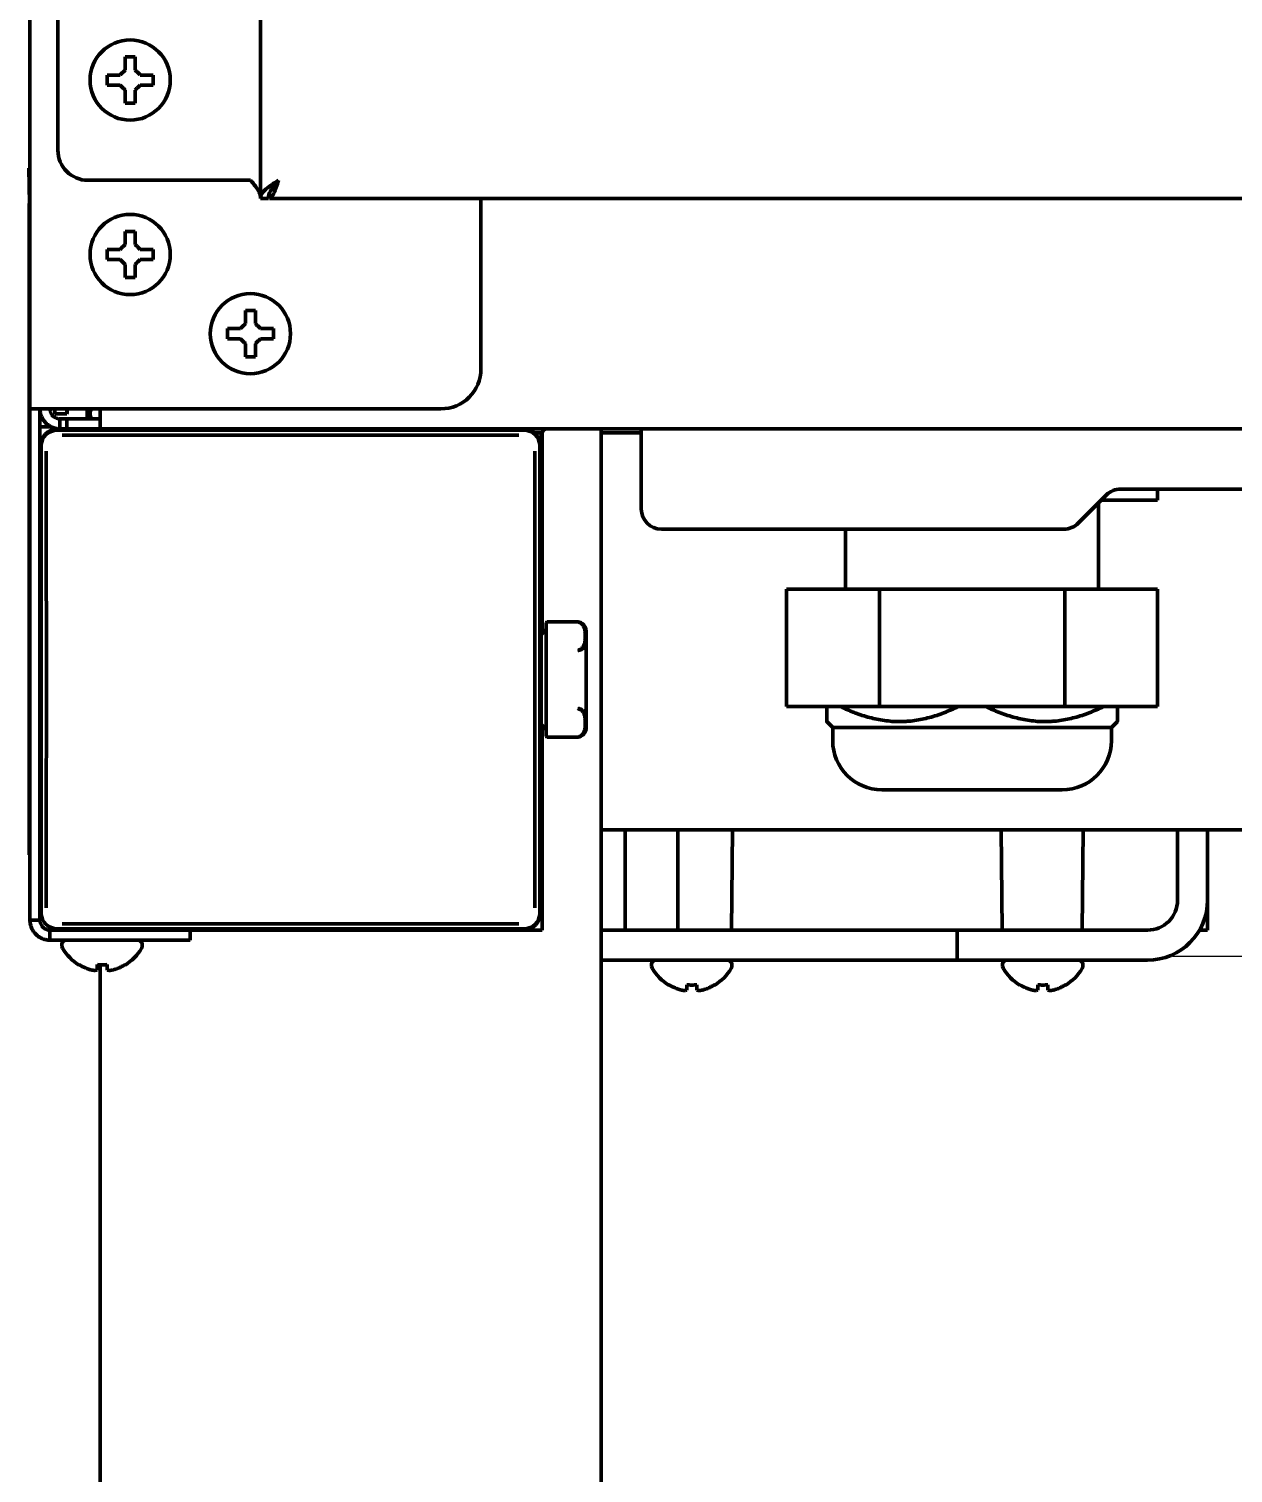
# Model space of a CAD drawing. Header units: inches. Extents: x -3055 to 7244, y 299 to 5591.
# Drawn here: x 6315.5 to 6435.6, y 2040.5 to 2184.5 of the extents above; entities that cross this region are included whole.
import ezdxf

# ---------------------------------------------------------------- set-up
doc = ezdxf.new("R2010")
doc.units = ezdxf.units.IN

# ---------------------------------------------------------------- blocks, each defined once
blk = doc.blocks.new('A$C29D5572B')
at = {"color": 1}
for p, q in [((0, 50), (0, -50)), ((-50, 0), (50, 0))]:
    blk.add_line(p, q, dxfattribs=at)
blk = doc.blocks.new('A$C0F8E2EAE')
blk.add_blockref('A$C29D5572B', (0, 0))

msp = doc.modelspace()

# ---------------------------------------------------------------- linework, layer by layer
at = {"linetype": 'Continuous', "lineweight": 70}
for p, q in [((6315.57, 2146.62), (6315.57, 3798.15)), ((6338.57, 2167.62), (6338.57, 2485.22)), ((6318.37, 2172.42), (6318.37, 2481.12)), ((6323.27, 2179.42), (6323.27, 2179.92)), ((6327.87, 2179.92), (6327.87, 2179.42)), ((6323.27, 2178.92), (6323.27, 2179.42)), ((6327.87, 2179.42), (6327.87, 2178.92)), ((6315.57, 2170.63), (6315.47, 2170.63)), ((6315.47, 2170.63), (6315.53, 2167.12)), ((6337.57, 2169.42), (6321.37, 2169.42)), ((6315.49, 2165.12), (6315.49, 2167.12)), ((6315.49, 2167.12), (6315.54, 2167.12)), ((6315.54, 2167.12), (6315.54, 2165.12)), ((6338.57, 2167.62), (6339.37, 2167.62)), ((6339.47, 2167.62), (6339.47, 2168.12)), ((7183.67, 2167.62), (6339.47, 2167.62)), ((6360.57, 2167.62), (6360.57, 2150.62)), ((6315.54, 2166.69), (6315.57, 2164.63)), ((6315.49, 2104.12), (6315.49, 2165.12)), ((6315.54, 2165.12), (6315.54, 2104.12)), ((6315.54, 2164.62), (6315.57, 2164.62)), ((6323.27, 2162.02), (6323.27, 2162.52)), ((6327.87, 2162.52), (6327.87, 2162.02)), ((6323.27, 2161.52), (6323.27, 2162.02)), ((6327.87, 2162.02), (6327.87, 2161.52)), ((6335.27, 2154.12), (6335.27, 2154.62)), ((6335.27, 2153.62), (6335.27, 2154.12)), ((6339.87, 2154.62), (6339.87, 2154.12)), ((6339.87, 2154.12), (6339.87, 2153.62)), ((6315.57, 2095.62), (6315.57, 2146.62)), ((6317.57, 2146.62), (6315.57, 2146.62)), ((6316.57, 2095.62), (6316.57, 2146.62)), ((6356.57, 2146.62), (6317.57, 2146.62)), ((6318.07, 2146.12), (6318.07, 2146.62)), ((6319.27, 2146.62), (6319.27, 2146.12)), ((6321.27, 2145.62), (6321.27, 2146.62)), ((6322.57, 2146.62), (6322.57, 2144.62)), ((6318.07, 2146.12), (6319.27, 2146.12)), ((6318.57, 2145.62), (6319.24, 2145.62)), ((6318.57, 2144.62), (6318.57, 2145.62)), ((6319.24, 2145.62), (6322.57, 2145.62)), ((6319.24, 2144.62), (6319.24, 2145.62)), ((6321.57, 2146.22), (6321.57, 2146.02)), ((6316.57, 2144.82), (6317.57, 2144.82)), ((6364.85, 2144.5), (6318.3, 2144.5)), ((6318.37, 2144.62), (6318.57, 2144.62)), ((6318.57, 2144.62), (6319.24, 2144.62)), ((6319.24, 2144.62), (6322.57, 2144.62)), ((6322.57, 2144.62), (7200.57, 2144.62)), ((6365.9, 2144.22), (6366.57, 2144.22)), ((6366.57, 2142.82), (6366.57, 2144.22)), ((6366.67, 2144.12), (6366.67, 2124.22)), ((6372.57, 2144.62), (6372.57, 2014.12)), ((6372.57, 2144.22), (6376.57, 2144.22)), ((6376.57, 2144.62), (6376.57, 2141.62)), ((6316.57, 2096.42), (6316.57, 2142.82)), ((6316.7, 2142.9), (6316.7, 2096.35)), ((6366.45, 2096.35), (6366.45, 2142.9)), ((6366.57, 2142.82), (6366.57, 2096.42)), ((6376.57, 2141.62), (6376.57, 2136.62)), ((6420.16, 2135.21), (6422.99, 2138.04)), ((6424.4, 2138.62), (6598.74, 2138.62)), ((6428.07, 2138.62), (6428.07, 2137.52)), ((6422.2, 2128.62), (6422.2, 2137.25)), ((6422.47, 2137.52), (6428.07, 2137.52)), ((6378.57, 2134.62), (6418.74, 2134.62)), ((6396.95, 2134.62), (6396.95, 2128.62)), ((6391.07, 2128.62), (6400.32, 2128.62)), ((6391.07, 2128.62), (6391.07, 2116.92)), ((6400.32, 2128.62), (6400.32, 2116.92)), ((6400.32, 2128.62), (6418.82, 2128.62)), ((6418.82, 2128.62), (6418.82, 2116.92)), ((6418.82, 2128.62), (6428.07, 2128.62)), ((6428.07, 2128.62), (6428.07, 2116.92)), ((6367.07, 2124.62), (6367.07, 2125.28)), ((6370.24, 2125.38), (6367.17, 2125.38)), ((6370.42, 2125.34), (6370.27, 2125.38)), ((6366.57, 2124.12), (6367.07, 2124.62)), ((6367.07, 2124.62), (6367.07, 2124.27)), ((6367.07, 2124.27), (6367.07, 2123.11)), ((6371.07, 2124.4), (6371.07, 2114.85)), ((6367.07, 2122.45), (6367.07, 2123.11)), ((6367.07, 2121.14), (6367.07, 2122.45)), ((6367.07, 2121.14), (6367.07, 2119.98)), ((6367.07, 2119.98), (6367.07, 2119.27)), ((6367.07, 2119.27), (6367.07, 2118.11)), ((6367.07, 2116.79), (6367.07, 2118.11)), ((6367.07, 2116.14), (6367.07, 2116.79)), ((6391.07, 2116.92), (6400.32, 2116.92)), ((6400.32, 2116.92), (6418.82, 2116.92)), ((6418.82, 2116.92), (6428.07, 2116.92)), ((6367.07, 2114.62), (6366.57, 2115.12)), ((6366.67, 2115.02), (6366.67, 2094.62)), ((6367.07, 2116.14), (6367.07, 2114.98)), ((6367.07, 2114.98), (6367.07, 2114.62)), ((6395.07, 2115.42), (6395.67, 2114.82)), ((6423.47, 2114.82), (6424.07, 2115.42)), ((6367.07, 2113.97), (6367.07, 2114.62)), ((6367.17, 2113.87), (6370.24, 2113.87)), ((6395.67, 2114.82), (6423.47, 2114.82)), ((6395.67, 2114.82), (6395.67, 2113.52)), ((6423.47, 2113.52), (6423.47, 2114.82)), ((6418.57, 2108.62), (6400.57, 2108.62)), ((6315.49, 2102.12), (6315.49, 2104.12)), ((6315.57, 2104.62), (6315.54, 2104.62)), ((6315.54, 2104.12), (6315.54, 2102.12)), ((6366.57, 2104.62), (6366.68, 2104.62)), ((6372.58, 2104.62), (6442.17, 2104.62)), ((6374.95, 2104.62), (6374.95, 2094.62)), ((6380.2, 2094.62), (6380.2, 2104.62)), ((6385.57, 2094.62), (6385.66, 2104.62)), ((6412.49, 2104.62), (6412.57, 2094.62)), ((6420.57, 2094.62), (6420.66, 2104.62)), ((6430.07, 2104.62), (6430.07, 2097.62)), ((6433.07, 2097.62), (6433.07, 2104.62)), ((6315.54, 2102.12), (6315.49, 2102.12)), ((6433.07, 2097.62), (6433.07, 2094.62)), ((6315.57, 2095.62), (6316.57, 2095.62)), ((6318.3, 2094.75), (6364.85, 2094.75)), ((6317.57, 2094.62), (6331.57, 2094.62)), ((6317.57, 2093.62), (6317.57, 2094.62)), ((6317.57, 2093.62), (6331.57, 2093.62)), ((6364.77, 2094.62), (6318.37, 2094.62)), ((6321.02, 2094.62), (6321.02, 2094.62)), ((6324.53, 2094.62), (6324.53, 2094.62)), ((6331.57, 2093.62), (6331.57, 2094.62)), ((6366.67, 2094.62), (6364.77, 2094.62)), ((6372.57, 2094.62), (6400.07, 2094.62)), ((6408.07, 2094.62), (6400.07, 2094.62)), ((6408.07, 2094.62), (6408.07, 2091.62)), ((6411.07, 2094.62), (6408.07, 2094.62)), ((6411.07, 2094.62), (6427.07, 2094.62)), ((6433.07, 2094.62), (6432.27, 2094.62)), ((6318.77, 2093.22), (6318.77, 2093.02)), ((6326.77, 2093.02), (6326.77, 2093.22)), ((6320.47, 2091.15), (6320.47, 2091.18)), ((6322.57, 2091.18), (6322.57, 2014.12)), ((6325.07, 2091.18), (6325.07, 2091.15)), ((6372.57, 2091.62), (6400.07, 2091.62)), ((6377.6, 2091.22), (6377.6, 2091.02)), ((6385.6, 2091.02), (6385.6, 2091.22)), ((6400.07, 2091.62), (6408.07, 2091.62)), ((6408.07, 2091.62), (6411.07, 2091.62)), ((6411.07, 2091.62), (6427.07, 2091.62)), ((6412.62, 2091.22), (6412.62, 2091.02)), ((6420.62, 2091.02), (6420.62, 2091.22)), ((6379.3, 2089.15), (6379.3, 2089.18)), ((6383.9, 2089.18), (6383.9, 2089.15)), ((6414.32, 2089.15), (6414.32, 2089.18)), ((6418.92, 2089.18), (6418.92, 2089.15))]:
    msp.add_line(p, q, dxfattribs=at)
for centre in [(6325.57, 2179.42), (6325.57, 2162.02), (6337.57, 2154.12)]:
    msp.add_circle(centre, 4, dxfattribs=at)
for centre, radius, start, end in [((6321.37, 2172.42), 3, 180, 270), ((6356.57, 2150.62), 4, 270, 0), ((6325.77, 2144), 4.8, 146.9189, 149.6988), ((6321.97, 2146.22), 0.4, 149.6988, 180), ((6321.97, 2146.02), 0.4, 180, 270), ((6318.37, 2142.82), 1.8, 90, 180), ((6364.77, 2142.82), 1.8, 0, 90), ((6367.17, 2144.12), 0.5, 90, 180), ((6424.4, 2136.62), 2, 90, 135), ((6378.57, 2136.62), 2, 180, 270), ((6418.74, 2136.62), 2, 270, 315), ((6367.17, 2125.28), 0.1, 90, 180), ((6370.24, 2125.28), 0.1, 79.3614, 90), ((6370.07, 2124.4), 1, 0, 53.632), ((6367.17, 2113.97), 0.1, 180, 270), ((6370.24, 2113.97), 0.1, 270, 280.6386), ((6370.07, 2114.85), 1, 280.7805, 0), ((6400.57, 2113.52), 4.9, 180, 270), ((6418.57, 2113.52), 4.9, 270, 0), ((6427.07, 2097.62), 3, 270, 0), ((6427.07, 2097.62), 6, 270, 0), ((6364.77, 2096.42), 1.8, 270, 0), ((6318.37, 2096.42), 1.8, 255.3553, 270), ((6319.17, 2093.22), 0.4, 90, 180), ((6326.37, 2093.22), 0.4, 0, 90), ((6319.17, 2093.02), 0.4, 180, 210.3012), ((6322.97, 2095.24), 4.8, 210.3012, 238.6273), ((6322.57, 2095.24), 4.8, 301.3727, 329.6988), ((6326.37, 2093.02), 0.4, 329.6988, 0), ((6378, 2091.22), 0.4, 90, 180), ((6378, 2091.02), 0.4, 180, 210.3012), ((6381.8, 2093.24), 4.8, 210.3012, 238.6273), ((6381.4, 2093.24), 4.8, 301.3727, 329.6988), ((6385.2, 2091.22), 0.4, 0, 90), ((6385.2, 2091.02), 0.4, 329.6988, 0), ((6413.02, 2091.22), 0.4, 90, 180), ((6413.02, 2091.02), 0.4, 180, 210.3012), ((6416.82, 2093.24), 4.8, 210.3012, 238.6273), ((6416.42, 2093.24), 4.8, 301.3727, 329.6988), ((6420.22, 2091.22), 0.4, 0, 90), ((6420.22, 2091.02), 0.4, 329.6988, 0)]:
    msp.add_arc(centre, radius, start, end, dxfattribs=at)
for centre, major_axis, ratio, start_param, end_param in [((6318.3, 2142.9), (-1.13, 1.13), 0.999695, 5.497939, 7.068431), ((6341.57, 2147.37), (-193.8, 0), 0.017452, 1.452938, 1.688654), ((6364.85, 2142.9), (1.13, 1.13), 0.999695, 5.497939, 7.068431), ((6313.83, 2119.62), (0, 193.8), 0.017452, 4.594531, 4.830247), ((6369.32, 2119.62), (0, -193.8), 0.017452, 4.594531, 4.830247), ((6318.3, 2096.35), (-1.13, -1.13), 0.999695, 5.497939, 7.068431), ((6364.85, 2096.35), (1.13, -1.13), 0.999695, 5.497939, 7.068431), ((6341.57, 2091.88), (193.8, 0), 0.017452, 1.452938, 1.688654)]:
    msp.add_ellipse(centre, major_axis=major_axis, ratio=ratio, start_param=start_param, end_param=end_param, dxfattribs=at)
for points in [[(6325.07, 2180.42), (6325.07, 2180.48), (6325.07, 2180.59), (6325.07, 2180.75), (6325.07, 2180.91), (6325.07, 2181.06), (6325.07, 2181.21), (6325.07, 2181.37), (6325.07, 2181.54), (6325.07, 2181.66), (6325.07, 2181.72)], [(6325.07, 2181.72), (6325.24, 2181.72), (6325.57, 2181.72), (6325.91, 2181.72), (6326.07, 2181.72)], [(6324.57, 2179.92), (6324.6, 2179.95), (6324.64, 2179.99), (6324.72, 2180.07), (6324.79, 2180.14), (6324.86, 2180.21), (6324.93, 2180.28), (6325, 2180.35), (6325.05, 2180.4), (6325.07, 2180.42)], [(6326.07, 2180.42), (6326.1, 2180.4), (6326.15, 2180.35), (6326.22, 2180.27), (6326.3, 2180.2), (6326.37, 2180.13), (6326.44, 2180.06), (6326.5, 2179.99), (6326.55, 2179.95), (6326.57, 2179.92)], [(6326.57, 2179.92), (6326.63, 2179.92), (6326.74, 2179.92), (6326.9, 2179.92), (6327.06, 2179.92), (6327.21, 2179.92), (6327.36, 2179.92), (6327.52, 2179.92), (6327.69, 2179.92), (6327.81, 2179.92), (6327.87, 2179.92)], [(6324.57, 2178.92), (6324.52, 2178.92), (6324.41, 2178.92), (6324.25, 2178.92), (6324.09, 2178.92), (6323.93, 2178.92), (6323.78, 2178.92), (6323.63, 2178.92), (6323.46, 2178.92), (6323.34, 2178.92), (6323.27, 2178.92)], [(6325.07, 2178.42), (6325.05, 2178.45), (6325, 2178.5), (6324.92, 2178.57), (6324.85, 2178.65), (6324.78, 2178.72), (6324.71, 2178.79), (6324.64, 2178.85), (6324.6, 2178.9), (6324.57, 2178.92)], [(6326.57, 2178.92), (6326.55, 2178.9), (6326.5, 2178.85), (6326.43, 2178.78), (6326.36, 2178.71), (6326.29, 2178.64), (6326.22, 2178.57), (6326.14, 2178.49), (6326.1, 2178.45), (6326.07, 2178.42)], [(6326.07, 2178.42), (6326.07, 2178.37), (6326.07, 2178.26), (6326.07, 2178.1), (6326.07, 2177.94), (6326.07, 2177.79), (6326.07, 2177.63), (6326.07, 2177.48), (6326.07, 2177.31), (6326.07, 2177.19), (6326.07, 2177.12)], [(6326.07, 2177.12), (6325.91, 2177.12), (6325.57, 2177.12), (6325.24, 2177.12), (6325.07, 2177.12)], [(6338.57, 2167.62), (6338.57, 2167.82), (6338.48, 2168.22), (6338.1, 2168.82), (6337.75, 2169.22), (6337.57, 2169.42)], [(6340.37, 2169.42), (6340.06, 2169.22), (6339.43, 2168.82), (6338.74, 2168.22), (6338.57, 2167.82), (6338.57, 2167.62)], [(6339.47, 2167.62), (6339.55, 2167.62), (6339.7, 2167.72), (6339.92, 2168.12), (6340.15, 2168.72), (6340.3, 2169.19), (6340.37, 2169.42)], [(6325.07, 2163.02), (6325.07, 2163.08), (6325.07, 2163.19), (6325.07, 2163.35), (6325.07, 2163.51), (6325.07, 2163.66), (6325.07, 2163.81), (6325.07, 2163.97), (6325.07, 2164.14), (6325.07, 2164.26), (6325.07, 2164.32)], [(6325.07, 2164.32), (6325.24, 2164.32), (6325.57, 2164.32), (6325.91, 2164.32), (6326.07, 2164.32)], [(6324.57, 2162.52), (6324.6, 2162.55), (6324.64, 2162.59), (6324.72, 2162.67), (6324.79, 2162.74), (6324.86, 2162.81), (6324.93, 2162.88), (6325, 2162.95), (6325.05, 2163), (6325.07, 2163.02)], [(6326.07, 2163.02), (6326.1, 2163), (6326.15, 2162.95), (6326.22, 2162.87), (6326.3, 2162.8), (6326.37, 2162.73), (6326.44, 2162.66), (6326.5, 2162.59), (6326.55, 2162.55), (6326.57, 2162.52)], [(6326.57, 2162.52), (6326.63, 2162.52), (6326.74, 2162.52), (6326.9, 2162.52), (6327.06, 2162.52), (6327.21, 2162.52), (6327.36, 2162.52), (6327.52, 2162.52), (6327.69, 2162.52), (6327.81, 2162.52), (6327.87, 2162.52)], [(6324.57, 2161.52), (6324.52, 2161.52), (6324.41, 2161.52), (6324.25, 2161.52), (6324.09, 2161.52), (6323.93, 2161.52), (6323.78, 2161.52), (6323.63, 2161.52), (6323.46, 2161.52), (6323.34, 2161.52), (6323.27, 2161.52)], [(6325.07, 2161.02), (6325.05, 2161.05), (6325, 2161.1), (6324.92, 2161.17), (6324.85, 2161.25), (6324.78, 2161.32), (6324.71, 2161.39), (6324.64, 2161.45), (6324.6, 2161.5), (6324.57, 2161.52)], [(6326.57, 2161.52), (6326.55, 2161.5), (6326.5, 2161.45), (6326.43, 2161.38), (6326.36, 2161.31), (6326.29, 2161.24), (6326.22, 2161.17), (6326.14, 2161.09), (6326.1, 2161.05), (6326.07, 2161.02)], [(6326.07, 2161.02), (6326.07, 2160.97), (6326.07, 2160.86), (6326.07, 2160.7), (6326.07, 2160.54), (6326.07, 2160.39), (6326.07, 2160.23), (6326.07, 2160.08), (6326.07, 2159.91), (6326.07, 2159.79), (6326.07, 2159.72)], [(6326.07, 2159.72), (6325.91, 2159.72), (6325.57, 2159.72), (6325.24, 2159.72), (6325.07, 2159.72)], [(6337.07, 2155.12), (6337.07, 2155.18), (6337.07, 2155.29), (6337.07, 2155.45), (6337.07, 2155.61), (6337.07, 2155.76), (6337.07, 2155.91), (6337.07, 2156.07), (6337.07, 2156.24), (6337.07, 2156.36), (6337.07, 2156.42)], [(6337.07, 2156.42), (6337.24, 2156.42), (6337.57, 2156.42), (6337.91, 2156.42), (6338.07, 2156.42)], [(6336.57, 2154.62), (6336.6, 2154.65), (6336.64, 2154.69), (6336.72, 2154.77), (6336.79, 2154.84), (6336.86, 2154.91), (6336.93, 2154.98), (6337, 2155.05), (6337.05, 2155.1), (6337.07, 2155.12)], [(6338.07, 2155.12), (6338.1, 2155.1), (6338.15, 2155.05), (6338.22, 2154.97), (6338.3, 2154.9), (6338.37, 2154.83), (6338.44, 2154.76), (6338.5, 2154.69), (6338.55, 2154.65), (6338.57, 2154.62)], [(6338.57, 2154.62), (6338.63, 2154.62), (6338.74, 2154.62), (6338.9, 2154.62), (6339.06, 2154.62), (6339.21, 2154.62), (6339.36, 2154.62), (6339.52, 2154.62), (6339.69, 2154.62), (6339.81, 2154.62), (6339.87, 2154.62)], [(6336.57, 2153.62), (6336.52, 2153.62), (6336.41, 2153.62), (6336.25, 2153.62), (6336.09, 2153.62), (6335.93, 2153.62), (6335.78, 2153.62), (6335.63, 2153.62), (6335.46, 2153.62), (6335.34, 2153.62), (6335.27, 2153.62)], [(6337.07, 2153.12), (6337.05, 2153.15), (6337, 2153.2), (6336.92, 2153.27), (6336.85, 2153.35), (6336.78, 2153.42), (6336.71, 2153.49), (6336.64, 2153.55), (6336.6, 2153.6), (6336.57, 2153.62)], [(6338.57, 2153.62), (6338.55, 2153.6), (6338.5, 2153.55), (6338.43, 2153.48), (6338.36, 2153.41), (6338.29, 2153.34), (6338.22, 2153.27), (6338.14, 2153.19), (6338.1, 2153.15), (6338.07, 2153.12)], [(6338.07, 2153.12), (6338.07, 2153.07), (6338.07, 2152.96), (6338.07, 2152.8), (6338.07, 2152.64), (6338.07, 2152.49), (6338.07, 2152.33), (6338.07, 2152.18), (6338.07, 2152.01), (6338.07, 2151.89), (6338.07, 2151.82)], [(6338.07, 2151.82), (6337.91, 2151.82), (6337.57, 2151.82), (6337.24, 2151.82), (6337.07, 2151.82)], [(6316.57, 2146.62), (6316.57, 2146.55), (6316.58, 2146.41), (6316.61, 2146.21), (6316.67, 2146), (6316.74, 2145.81), (6316.84, 2145.62), (6316.95, 2145.45), (6317.08, 2145.28), (6317.23, 2145.13), (6317.4, 2145), (6317.57, 2144.89), (6317.76, 2144.79), (6317.95, 2144.72), (6318.16, 2144.66), (6318.36, 2144.63), (6318.5, 2144.62), (6318.57, 2144.62)], [(6317.57, 2146.62), (6317.57, 2146.58), (6317.58, 2146.48), (6317.61, 2146.34), (6317.66, 2146.21), (6317.73, 2146.08), (6317.81, 2145.97), (6317.92, 2145.86), (6318.03, 2145.78), (6318.16, 2145.71), (6318.29, 2145.66), (6318.43, 2145.63), (6318.53, 2145.62), (6318.57, 2145.62)], [(6317.57, 2093.62), (6317.5, 2093.62), (6317.35, 2093.63), (6317.13, 2093.67), (6316.91, 2093.73), (6316.7, 2093.82), (6316.51, 2093.93), (6316.32, 2094.06), (6316.16, 2094.21), (6316.01, 2094.37), (6315.88, 2094.56), (6315.77, 2094.75), (6315.68, 2094.96), (6315.62, 2095.18), (6315.58, 2095.4), (6315.57, 2095.55), (6315.57, 2095.62)], [(6317.57, 2094.62), (6317.52, 2094.62), (6317.42, 2094.63), (6317.26, 2094.67), (6317.12, 2094.73), (6316.98, 2094.81), (6316.86, 2094.91), (6316.76, 2095.03), (6316.68, 2095.17), (6316.62, 2095.31), (6316.58, 2095.47), (6316.57, 2095.57), (6316.57, 2095.62)], [(6321.77, 2090.63), (6321.8, 2090.62), (6321.84, 2090.62), (6321.92, 2090.61), (6321.99, 2090.61), (6322.06, 2090.61), (6322.13, 2090.61), (6322.2, 2090.62), (6322.25, 2090.62), (6322.27, 2090.63)], [(6322.27, 2090.63), (6322.27, 2090.64), (6322.27, 2090.67), (6322.27, 2090.72), (6322.27, 2090.78), (6322.27, 2090.84), (6322.27, 2090.91), (6322.27, 2090.98), (6322.27, 2091.07), (6322.27, 2091.14), (6322.27, 2091.18)], [(6322.27, 2091.18), (6322.44, 2091.16), (6322.77, 2091.13), (6323.11, 2091.16), (6323.27, 2091.18)], [(6323.27, 2090.63), (6323.3, 2090.62), (6323.35, 2090.62), (6323.42, 2090.61), (6323.5, 2090.61), (6323.57, 2090.61), (6323.64, 2090.61), (6323.7, 2090.62), (6323.75, 2090.62), (6323.77, 2090.63)], [(6323.77, 2090.63), (6323.83, 2090.64), (6323.94, 2090.67), (6324.1, 2090.72), (6324.26, 2090.78), (6324.41, 2090.84), (6324.56, 2090.91), (6324.72, 2090.98), (6324.89, 2091.07), (6325.01, 2091.14), (6325.07, 2091.18)], [(6381.1, 2088.63), (6381.1, 2088.64), (6381.1, 2088.67), (6381.1, 2088.72), (6381.1, 2088.78), (6381.1, 2088.84), (6381.1, 2088.91), (6381.1, 2088.98), (6381.1, 2089.07), (6381.1, 2089.14), (6381.1, 2089.18)], [(6381.1, 2089.18), (6381.27, 2089.16), (6381.6, 2089.13), (6381.94, 2089.16), (6382.1, 2089.18)], [(6382.6, 2088.63), (6382.66, 2088.64), (6382.76, 2088.67), (6382.93, 2088.72), (6383.09, 2088.78), (6383.24, 2088.84), (6383.39, 2088.91), (6383.55, 2088.98), (6383.72, 2089.07), (6383.84, 2089.14), (6383.9, 2089.18)], [(6416.12, 2088.63), (6416.12, 2088.64), (6416.12, 2088.67), (6416.12, 2088.72), (6416.12, 2088.78), (6416.12, 2088.84), (6416.12, 2088.91), (6416.12, 2088.98), (6416.12, 2089.07), (6416.12, 2089.14), (6416.12, 2089.18)], [(6416.12, 2089.18), (6416.29, 2089.16), (6416.62, 2089.13), (6416.96, 2089.16), (6417.12, 2089.18)], [(6417.62, 2088.63), (6417.68, 2088.64), (6417.78, 2088.67), (6417.95, 2088.72), (6418.11, 2088.78), (6418.26, 2088.84), (6418.41, 2088.91), (6418.57, 2088.98), (6418.74, 2089.07), (6418.86, 2089.14), (6418.92, 2089.18)], [(6380.6, 2088.63), (6380.63, 2088.62), (6380.67, 2088.62), (6380.75, 2088.61), (6380.82, 2088.61), (6380.89, 2088.61), (6380.96, 2088.61), (6381.03, 2088.62), (6381.08, 2088.62), (6381.1, 2088.63)], [(6382.1, 2088.63), (6382.13, 2088.62), (6382.18, 2088.62), (6382.25, 2088.61), (6382.33, 2088.61), (6382.4, 2088.61), (6382.46, 2088.61), (6382.53, 2088.62), (6382.58, 2088.62), (6382.6, 2088.63)], [(6415.62, 2088.63), (6415.65, 2088.62), (6415.69, 2088.62), (6415.76, 2088.61), (6415.84, 2088.61), (6415.91, 2088.61), (6415.98, 2088.61), (6416.05, 2088.62), (6416.1, 2088.62), (6416.12, 2088.63)], [(6417.12, 2088.63), (6417.15, 2088.62), (6417.2, 2088.62), (6417.27, 2088.61), (6417.35, 2088.61), (6417.42, 2088.61), (6417.48, 2088.61), (6417.55, 2088.62), (6417.6, 2088.62), (6417.62, 2088.63)]]:
    msp.add_open_spline(points, degree=3, dxfattribs=at)
for points, knots in [([(6326.07, 2181.72), (6326.07, 2181.52), (6326.07, 2181.31), (6326.07, 2180.99), (6326.07, 2180.88), (6326.07, 2180.65), (6326.07, 2180.54), (6326.07, 2180.42)], [0, 0, 0, 0, 0.5, 0.5, 0.75, 0.75, 1, 1, 1, 1]), ([(6323.27, 2179.92), (6323.48, 2179.92), (6323.69, 2179.92), (6324.01, 2179.92), (6324.12, 2179.92), (6324.34, 2179.92), (6324.46, 2179.92), (6324.57, 2179.92)], [0, 0, 0, 0, 0.5, 0.5, 0.75, 0.75, 1, 1, 1, 1]), ([(6325.07, 2177.12), (6325.07, 2177.33), (6325.07, 2177.54), (6325.07, 2177.86), (6325.07, 2177.97), (6325.07, 2178.19), (6325.07, 2178.31), (6325.07, 2178.42)], [0, 0, 0, 0, 0.5, 0.5, 0.75, 0.75, 1, 1, 1, 1]), ([(6327.87, 2178.92), (6327.67, 2178.92), (6327.46, 2178.92), (6327.14, 2178.92), (6327.03, 2178.92), (6326.8, 2178.92), (6326.69, 2178.92), (6326.57, 2178.92)], [0, 0, 0, 0, 0.5, 0.5, 0.75, 0.75, 1, 1, 1, 1]), ([(6340.37, 2169.42), (6340.31, 2169.35), (6340.24, 2169.27), (6340.11, 2169.12), (6340.05, 2169.05), (6339.93, 2168.9), (6339.87, 2168.82), (6339.76, 2168.67), (6339.71, 2168.6), (6339.62, 2168.45), (6339.58, 2168.37), (6339.51, 2168.22), (6339.47, 2168.15), (6339.42, 2168), (6339.4, 2167.92), (6339.38, 2167.77), (6339.37, 2167.7), (6339.37, 2167.62)], [0, 0, 0, 0, 0.125, 0.125, 0.25, 0.25, 0.375, 0.375, 0.5, 0.5, 0.625, 0.625, 0.75, 0.75, 0.875, 0.875, 1, 1, 1, 1]), ([(6339.47, 2168.42), (6339.51, 2168.42), (6339.55, 2168.43), (6339.62, 2168.46), (6339.66, 2168.47), (6339.74, 2168.52), (6339.77, 2168.56), (6339.85, 2168.63), (6339.89, 2168.67), (6339.96, 2168.76), (6340, 2168.81), (6340.07, 2168.92), (6340.11, 2168.98), (6340.19, 2169.1), (6340.22, 2169.16), (6340.3, 2169.29), (6340.34, 2169.36), (6340.37, 2169.42)], [0, 0, 0, 0, 0.125, 0.125, 0.25, 0.25, 0.375, 0.375, 0.5, 0.5, 0.625, 0.625, 0.75, 0.75, 0.875, 0.875, 1, 1, 1, 1]), ([(6326.07, 2164.32), (6326.07, 2164.12), (6326.07, 2163.91), (6326.07, 2163.59), (6326.07, 2163.48), (6326.07, 2163.25), (6326.07, 2163.14), (6326.07, 2163.02)], [0, 0, 0, 0, 0.5, 0.5, 0.75, 0.75, 1, 1, 1, 1]), ([(6323.27, 2162.52), (6323.48, 2162.52), (6323.69, 2162.52), (6324.01, 2162.52), (6324.12, 2162.52), (6324.34, 2162.52), (6324.46, 2162.52), (6324.57, 2162.52)], [0, 0, 0, 0, 0.5, 0.5, 0.75, 0.75, 1, 1, 1, 1]), ([(6325.07, 2159.72), (6325.07, 2159.93), (6325.07, 2160.14), (6325.07, 2160.46), (6325.07, 2160.57), (6325.07, 2160.79), (6325.07, 2160.91), (6325.07, 2161.02)], [0, 0, 0, 0, 0.5, 0.5, 0.75, 0.75, 1, 1, 1, 1]), ([(6327.87, 2161.52), (6327.67, 2161.52), (6327.46, 2161.52), (6327.14, 2161.52), (6327.03, 2161.52), (6326.8, 2161.52), (6326.69, 2161.52), (6326.57, 2161.52)], [0, 0, 0, 0, 0.5, 0.5, 0.75, 0.75, 1, 1, 1, 1]), ([(6338.07, 2156.42), (6338.07, 2156.22), (6338.07, 2156.01), (6338.07, 2155.69), (6338.07, 2155.58), (6338.07, 2155.35), (6338.07, 2155.24), (6338.07, 2155.12)], [0, 0, 0, 0, 0.5, 0.5, 0.75, 0.75, 1, 1, 1, 1]), ([(6335.27, 2154.62), (6335.48, 2154.62), (6335.69, 2154.62), (6336.01, 2154.62), (6336.12, 2154.62), (6336.34, 2154.62), (6336.46, 2154.62), (6336.57, 2154.62)], [0, 0, 0, 0, 0.5, 0.5, 0.75, 0.75, 1, 1, 1, 1]), ([(6337.07, 2151.82), (6337.07, 2152.03), (6337.07, 2152.24), (6337.07, 2152.56), (6337.07, 2152.67), (6337.07, 2152.89), (6337.07, 2153.01), (6337.07, 2153.12)], [0, 0, 0, 0, 0.5, 0.5, 0.75, 0.75, 1, 1, 1, 1]), ([(6339.87, 2153.62), (6339.67, 2153.62), (6339.46, 2153.62), (6339.14, 2153.62), (6339.03, 2153.62), (6338.8, 2153.62), (6338.69, 2153.62), (6338.57, 2153.62)], [0, 0, 0, 0, 0.5, 0.5, 0.75, 0.75, 1, 1, 1, 1]), ([(6319.29, 2146.62), (6319.29, 2146.6), (6319.28, 2146.5), (6319.28, 2146.33), (6319.27, 2146.19), (6319.27, 2146.12)], [0, 0, 0, 0, 0.166667, 0.583333, 1, 1, 1, 1]), ([(6370.24, 2122.54), (6370.27, 2122.54), (6370.3, 2122.55), (6370.34, 2122.56), (6370.35, 2122.57), (6370.38, 2122.58), (6370.39, 2122.58), (6370.43, 2122.6), (6370.45, 2122.61), (6370.5, 2122.63), (6370.52, 2122.64), (6370.58, 2122.68), (6370.61, 2122.71), (6370.67, 2122.76), (6370.7, 2122.79), (6370.73, 2122.84), (6370.75, 2122.85), (6370.77, 2122.88), (6370.78, 2122.9), (6370.8, 2122.94), (6370.82, 2122.97), (6370.86, 2123.07), (6370.88, 2123.13), (6370.91, 2123.22), (6370.91, 2123.26), (6370.93, 2123.32), (6370.93, 2123.35), (6370.94, 2123.45), (6370.95, 2123.51), (6370.96, 2123.64), (6370.96, 2123.76), (6370.96, 2123.95), (6370.96, 2124.08), (6370.96, 2124.21), (6370.96, 2124.27), (6370.95, 2124.4), (6370.94, 2124.46), (6370.93, 2124.56), (6370.93, 2124.59), (6370.91, 2124.65), (6370.91, 2124.68), (6370.88, 2124.78), (6370.86, 2124.84), (6370.82, 2124.93), (6370.8, 2124.96), (6370.77, 2125.02), (6370.75, 2125.05), (6370.71, 2125.1), (6370.7, 2125.11), (6370.67, 2125.14), (6370.66, 2125.16), (6370.61, 2125.2), (6370.58, 2125.23), (6370.52, 2125.26), (6370.5, 2125.28), (6370.45, 2125.3), (6370.43, 2125.31), (6370.39, 2125.32), (6370.38, 2125.33), (6370.35, 2125.34), (6370.34, 2125.34), (6370.3, 2125.36), (6370.27, 2125.36), (6370.24, 2125.37)], [0, 0, 0, 0, 0.015625, 0.015625, 0.023437, 0.023437, 0.03125, 0.03125, 0.046875, 0.046875, 0.0625, 0.0625, 0.09375, 0.09375, 0.125, 0.125, 0.140625, 0.140625, 0.15625, 0.15625, 0.1875, 0.1875, 0.25, 0.25, 0.28125, 0.28125, 0.3125, 0.3125, 0.375, 0.375, 0.4375, 0.5, 0.5625, 0.5625, 0.625, 0.625, 0.6875, 0.6875, 0.71875, 0.71875, 0.75, 0.75, 0.8125, 0.8125, 0.84375, 0.84375, 0.875, 0.875, 0.890625, 0.890625, 0.90625, 0.90625, 0.9375, 0.9375, 0.953125, 0.953125, 0.96875, 0.96875, 0.976563, 0.976563, 0.984375, 0.984375, 1, 1, 1, 1]), ([(6370.26, 2122.5), (6370.29, 2122.51), (6370.32, 2122.51), (6370.38, 2122.53), (6370.41, 2122.54), (6370.46, 2122.55), (6370.48, 2122.56), (6370.52, 2122.58), (6370.53, 2122.59), (6370.55, 2122.6), (6370.57, 2122.6), (6370.62, 2122.63), (6370.66, 2122.66), (6370.73, 2122.71), (6370.76, 2122.74), (6370.8, 2122.78), (6370.81, 2122.79), (6370.83, 2122.82), (6370.84, 2122.84), (6370.88, 2122.88), (6370.89, 2122.91), (6370.94, 2123), (6370.97, 2123.06), (6371, 2123.15), (6371, 2123.18), (6371.02, 2123.24), (6371.02, 2123.27), (6371.04, 2123.37), (6371.05, 2123.43), (6371.06, 2123.56), (6371.06, 2123.62), (6371.06, 2123.75), (6371.06, 2123.88), (6371.06, 2124.01), (6371.06, 2124.14), (6371.06, 2124.21), (6371.05, 2124.34), (6371.04, 2124.41), (6371.02, 2124.51), (6371.02, 2124.55), (6371, 2124.62), (6371, 2124.65), (6370.97, 2124.75), (6370.94, 2124.82), (6370.89, 2124.92), (6370.88, 2124.95), (6370.83, 2125.02), (6370.81, 2125.05), (6370.77, 2125.1), (6370.75, 2125.11), (6370.72, 2125.14), (6370.71, 2125.16), (6370.66, 2125.2), (6370.62, 2125.23), (6370.56, 2125.26), (6370.55, 2125.27), (6370.53, 2125.28), (6370.52, 2125.29), (6370.48, 2125.31), (6370.46, 2125.32), (6370.42, 2125.34), (6370.4, 2125.34), (6370.38, 2125.35), (6370.36, 2125.35), (6370.32, 2125.37), (6370.29, 2125.37), (6370.26, 2125.38)], [0, 0, 0, 0, 0.015625, 0.015625, 0.03125, 0.03125, 0.046875, 0.046875, 0.054688, 0.054688, 0.0625, 0.0625, 0.09375, 0.09375, 0.125, 0.125, 0.140625, 0.140625, 0.15625, 0.15625, 0.1875, 0.1875, 0.25, 0.25, 0.28125, 0.28125, 0.3125, 0.3125, 0.375, 0.375, 0.4375, 0.4375, 0.5, 0.5625, 0.5625, 0.625, 0.625, 0.6875, 0.6875, 0.71875, 0.71875, 0.75, 0.75, 0.8125, 0.8125, 0.84375, 0.84375, 0.875, 0.875, 0.890625, 0.890625, 0.90625, 0.90625, 0.9375, 0.9375, 0.945313, 0.945313, 0.953125, 0.953125, 0.96875, 0.96875, 0.976563, 0.976563, 0.984375, 0.984375, 1, 1, 1, 1]), ([(6370.24, 2113.88), (6370.27, 2113.88), (6370.3, 2113.89), (6370.34, 2113.9), (6370.35, 2113.91), (6370.38, 2113.92), (6370.39, 2113.92), (6370.43, 2113.94), (6370.45, 2113.95), (6370.5, 2113.97), (6370.52, 2113.98), (6370.58, 2114.02), (6370.61, 2114.05), (6370.67, 2114.1), (6370.7, 2114.13), (6370.73, 2114.18), (6370.75, 2114.19), (6370.77, 2114.22), (6370.78, 2114.24), (6370.8, 2114.28), (6370.82, 2114.31), (6370.86, 2114.41), (6370.88, 2114.47), (6370.91, 2114.56), (6370.91, 2114.6), (6370.93, 2114.66), (6370.93, 2114.69), (6370.94, 2114.79), (6370.95, 2114.85), (6370.96, 2114.98), (6370.96, 2115.1), (6370.96, 2115.29), (6370.96, 2115.42), (6370.96, 2115.55), (6370.96, 2115.61), (6370.95, 2115.74), (6370.94, 2115.8), (6370.93, 2115.9), (6370.93, 2115.93), (6370.91, 2115.99), (6370.91, 2116.02), (6370.88, 2116.12), (6370.86, 2116.18), (6370.82, 2116.27), (6370.8, 2116.3), (6370.77, 2116.36), (6370.75, 2116.39), (6370.71, 2116.44), (6370.7, 2116.45), (6370.67, 2116.48), (6370.66, 2116.5), (6370.61, 2116.54), (6370.58, 2116.56), (6370.52, 2116.6), (6370.5, 2116.61), (6370.45, 2116.64), (6370.43, 2116.65), (6370.39, 2116.66), (6370.38, 2116.67), (6370.35, 2116.68), (6370.34, 2116.68), (6370.3, 2116.7), (6370.27, 2116.7), (6370.24, 2116.71)], [0, 0, 0, 0, 0.015625, 0.015625, 0.023437, 0.023437, 0.03125, 0.03125, 0.046875, 0.046875, 0.0625, 0.0625, 0.09375, 0.09375, 0.125, 0.125, 0.140625, 0.140625, 0.15625, 0.15625, 0.1875, 0.1875, 0.25, 0.25, 0.28125, 0.28125, 0.3125, 0.3125, 0.375, 0.375, 0.4375, 0.5, 0.5625, 0.5625, 0.625, 0.625, 0.6875, 0.6875, 0.71875, 0.71875, 0.75, 0.75, 0.8125, 0.8125, 0.84375, 0.84375, 0.875, 0.875, 0.890625, 0.890625, 0.90625, 0.90625, 0.9375, 0.9375, 0.953125, 0.953125, 0.96875, 0.96875, 0.976562, 0.976562, 0.984375, 0.984375, 1, 1, 1, 1]), ([(6370.26, 2113.87), (6370.29, 2113.87), (6370.32, 2113.88), (6370.38, 2113.9), (6370.4, 2113.91), (6370.46, 2113.93), (6370.48, 2113.94), (6370.52, 2113.96), (6370.53, 2113.96), (6370.55, 2113.98), (6370.57, 2113.98), (6370.62, 2114.02), (6370.66, 2114.04), (6370.73, 2114.1), (6370.76, 2114.13), (6370.8, 2114.18), (6370.81, 2114.2), (6370.83, 2114.23), (6370.84, 2114.25), (6370.88, 2114.3), (6370.89, 2114.33), (6370.94, 2114.43), (6370.97, 2114.5), (6371, 2114.6), (6371, 2114.63), (6371.02, 2114.7), (6371.02, 2114.73), (6371.04, 2114.84), (6371.05, 2114.9), (6371.06, 2115.04), (6371.06, 2115.1), (6371.06, 2115.24), (6371.06, 2115.37), (6371.06, 2115.5), (6371.06, 2115.63), (6371.06, 2115.69), (6371.05, 2115.82), (6371.04, 2115.88), (6371.02, 2115.97), (6371.02, 2116.01), (6371, 2116.07), (6371, 2116.1), (6370.97, 2116.19), (6370.94, 2116.25), (6370.89, 2116.34), (6370.88, 2116.37), (6370.83, 2116.43), (6370.81, 2116.45), (6370.77, 2116.5), (6370.76, 2116.51), (6370.72, 2116.54), (6370.71, 2116.55), (6370.66, 2116.59), (6370.62, 2116.62), (6370.57, 2116.64), (6370.55, 2116.65), (6370.53, 2116.66), (6370.52, 2116.67), (6370.48, 2116.68), (6370.46, 2116.69), (6370.42, 2116.71), (6370.41, 2116.71), (6370.38, 2116.72), (6370.36, 2116.72), (6370.32, 2116.73), (6370.29, 2116.74), (6370.26, 2116.75)], [0, 0, 0, 0, 0.015625, 0.015625, 0.03125, 0.03125, 0.046875, 0.046875, 0.054687, 0.054687, 0.0625, 0.0625, 0.09375, 0.09375, 0.125, 0.125, 0.140625, 0.140625, 0.15625, 0.15625, 0.1875, 0.1875, 0.25, 0.25, 0.28125, 0.28125, 0.3125, 0.3125, 0.375, 0.375, 0.4375, 0.4375, 0.5, 0.5625, 0.5625, 0.625, 0.625, 0.6875, 0.6875, 0.71875, 0.71875, 0.75, 0.75, 0.8125, 0.8125, 0.84375, 0.84375, 0.875, 0.875, 0.890625, 0.890625, 0.90625, 0.90625, 0.9375, 0.9375, 0.945312, 0.945312, 0.953125, 0.953125, 0.96875, 0.96875, 0.976562, 0.976562, 0.984375, 0.984375, 1, 1, 1, 1]), ([(6395.07, 2116.92), (6395.07, 2116.7), (6395.07, 2116.49), (6395.07, 2116.12), (6395.07, 2115.96), (6395.07, 2115.7), (6395.07, 2115.6), (6395.07, 2115.46), (6395.07, 2115.42), (6395.07, 2115.42), (6395.07, 2115.42), (6395.07, 2115.42)], [0, 0, 0, 0, 0.248957, 0.248957, 0.497915, 0.497915, 0.746872, 0.746872, 0.99583, 0.99583, 1, 1, 1, 1]), ([(6408.18, 2116.92), (6407.71, 2116.7), (6407.24, 2116.49), (6406.29, 2116.12), (6405.81, 2115.96), (6404.83, 2115.7), (6404.34, 2115.6), (6403.59, 2115.49), (6403.34, 2115.47), (6403.02, 2115.45), (6402.96, 2115.44), (6402.83, 2115.44), (6402.77, 2115.43), (6402.58, 2115.43), (6402.45, 2115.42), (6401.82, 2115.42), (6401.32, 2115.46), (6400.32, 2115.6), (6399.83, 2115.7), (6398.85, 2115.96), (6398.37, 2116.12), (6397.77, 2116.35), (6397.65, 2116.39), (6397.41, 2116.49), (6397.29, 2116.54), (6396.93, 2116.7), (6396.7, 2116.81), (6396.47, 2116.92)], [0, 0, 0, 0, 0.125, 0.125, 0.25, 0.25, 0.375, 0.375, 0.4375, 0.4375, 0.453125, 0.453125, 0.46875, 0.46875, 0.5, 0.5, 0.625, 0.625, 0.75, 0.75, 0.875, 0.875, 0.90625, 0.90625, 0.9375, 0.9375, 1, 1, 1, 1]), ([(6422.68, 2116.92), (6422.21, 2116.7), (6421.74, 2116.49), (6420.79, 2116.12), (6420.31, 2115.96), (6419.33, 2115.7), (6418.84, 2115.6), (6418.09, 2115.49), (6417.84, 2115.47), (6417.52, 2115.45), (6417.46, 2115.44), (6417.33, 2115.44), (6417.27, 2115.43), (6417.08, 2115.43), (6416.95, 2115.42), (6416.32, 2115.42), (6415.82, 2115.46), (6414.82, 2115.6), (6414.33, 2115.7), (6413.35, 2115.96), (6412.87, 2116.12), (6412.27, 2116.35), (6412.15, 2116.39), (6411.91, 2116.49), (6411.79, 2116.54), (6411.43, 2116.7), (6411.2, 2116.81), (6410.97, 2116.92)], [0, 0, 0, 0, 0.125, 0.125, 0.25, 0.25, 0.375, 0.375, 0.4375, 0.4375, 0.453125, 0.453125, 0.46875, 0.46875, 0.5, 0.5, 0.625, 0.625, 0.75, 0.75, 0.875, 0.875, 0.90625, 0.90625, 0.9375, 0.9375, 1, 1, 1, 1]), ([(6424.07, 2115.42), (6424.07, 2115.42), (6424.07, 2115.42), (6424.07, 2115.43), (6424.07, 2115.43), (6424.07, 2115.44), (6424.07, 2115.47), (6424.07, 2115.49), (6424.07, 2115.59), (6424.07, 2115.69), (6424.07, 2115.95), (6424.07, 2116.11), (6424.07, 2116.32), (6424.07, 2116.35), (6424.07, 2116.39), (6424.07, 2116.47), (6424.07, 2116.64), (6424.07, 2116.81), (6424.07, 2116.92)], [0, 0, 0, 0, 0.027176, 0.027176, 0.058558, 0.121321, 0.121321, 0.246846, 0.246846, 0.497897, 0.497897, 0.748949, 0.748949, 0.78033, 0.78033, 0.811712, 0.874474, 1, 1, 1, 1]), ([(6320.47, 2091.18), (6320.68, 2091.05), (6320.89, 2090.95), (6321.21, 2090.81), (6321.32, 2090.77), (6321.54, 2090.69), (6321.66, 2090.66), (6321.77, 2090.63)], [0, 0, 0, 0, 0.5, 0.5, 0.75, 0.75, 1, 1, 1, 1]), ([(6323.27, 2091.18), (6323.27, 2091.05), (6323.27, 2090.95), (6323.27, 2090.81), (6323.27, 2090.77), (6323.27, 2090.69), (6323.27, 2090.66), (6323.27, 2090.63)], [0, 0, 0, 0, 0.5, 0.5, 0.75, 0.75, 1, 1, 1, 1]), ([(6379.3, 2089.18), (6379.51, 2089.05), (6379.72, 2088.95), (6380.04, 2088.81), (6380.15, 2088.77), (6380.37, 2088.69), (6380.49, 2088.66), (6380.6, 2088.63)], [0, 0, 0, 0, 0.5, 0.5, 0.75, 0.75, 1, 1, 1, 1]), ([(6382.1, 2089.18), (6382.1, 2089.05), (6382.1, 2088.95), (6382.1, 2088.81), (6382.1, 2088.77), (6382.1, 2088.69), (6382.1, 2088.66), (6382.1, 2088.63)], [0, 0, 0, 0, 0.5, 0.5, 0.75, 0.75, 1, 1, 1, 1]), ([(6414.32, 2089.18), (6414.53, 2089.05), (6414.73, 2088.95), (6415.06, 2088.81), (6415.17, 2088.77), (6415.39, 2088.69), (6415.51, 2088.66), (6415.62, 2088.63)], [0, 0, 0, 0, 0.5, 0.5, 0.75, 0.75, 1, 1, 1, 1]), ([(6417.12, 2089.18), (6417.12, 2089.05), (6417.12, 2088.95), (6417.12, 2088.81), (6417.12, 2088.77), (6417.12, 2088.69), (6417.12, 2088.66), (6417.12, 2088.63)], [0, 0, 0, 0, 0.5, 0.5, 0.75, 0.75, 1, 1, 1, 1])]:
    msp.add_open_spline(points, degree=3, knots=knots, dxfattribs=at)

# ---------------------------------------------------------------- block references
msp.add_blockref('A$C0F8E2EAE', (6479.57, 2092.02))

doc.saveas('drawing.dxf')
